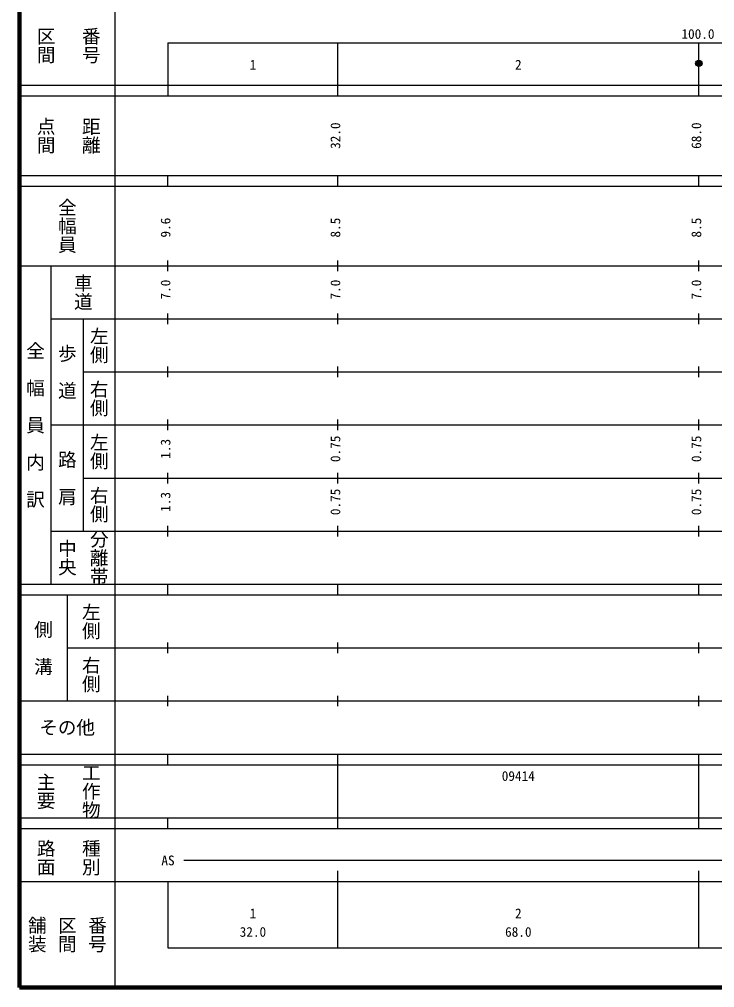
# Model space of a CAD drawing. Units: millimetres on the paper, enlarged 1000 times. Extents: x 40000 to 680000, y 20000 to 380000.
# Drawn here: x 40000 to 170982, y 20000 to 202409 of the extents above; entities that cross this region are included whole.
import ezdxf
from ezdxf.enums import TextEntityAlignment as Align

# ---------------------------------------------------------------- set-up
doc = ezdxf.new("R2010")
doc.units = ezdxf.units.MM
doc.header["$LTSCALE"] = 1000
doc.header["$PDMODE"] = 32
doc.header["$PDSIZE"] = 500
doc.layers.add('M-TTL', color=2, linetype='Continuous', lineweight=140)
doc.layers.add('M-TTL-BAND', color=7, linetype='Continuous', lineweight=25)
doc.styles.add('@ＭＳ ゴシック', font='')
doc.styles.add('ＭＳ ゴシック', font='')
doc.styles.get('@ＭＳ ゴシック').set_extended_font_data('@MS Gothic')
doc.styles.get('ＭＳ ゴシック').set_extended_font_data('MS Gothic')

msp = doc.modelspace()

# ---------------------------------------------------------------- linework, layer by layer
at = {"layer": 'M-TTL'}
for p, q in [((40000, 380000), (40000, 20000)), ((40000, 20000), (680000, 20000))]:
    msp.add_line(p, q, dxfattribs=at)
at = {"layer": 'M-TTL-BAND'}
for p, q in [((58000, 370000), (58000, 20000)), ((68000, 198000), (579000, 198000)), ((68000, 198000), (68000, 188000)), ((100000, 188000), (100000, 198000)), ((168000, 188000), (168000, 198000)), ((40000, 190000), (579000, 190000)), ((40000, 188000), (579000, 188000)), ((40000, 173000), (579000, 173000)), ((68000, 171000), (68000, 173000)), ((100000, 171000), (100000, 173000)), ((168000, 171000), (168000, 173000)), ((40000, 171000), (579000, 171000)), ((68000, 155000), (68000, 157000)), ((100000, 155000), (100000, 157000)), ((168000, 155000), (168000, 157000)), ((40000, 156000), (579000, 156000)), ((46000, 96000), (46000, 156000)), ((46000, 146000), (579000, 146000)), ((52000, 146000), (52000, 106000)), ((68000, 145000), (68000, 147000)), ((100000, 145000), (100000, 147000)), ((168000, 145000), (168000, 147000)), ((68000, 135000), (68000, 137000)), ((100000, 135000), (100000, 137000)), ((168000, 135000), (168000, 137000)), ((52000, 136000), (579000, 136000)), ((46000, 126000), (579000, 126000)), ((68000, 125000), (68000, 127000)), ((100000, 125000), (100000, 127000)), ((168000, 125000), (168000, 127000)), ((68000, 115000), (68000, 117000)), ((100000, 115000), (100000, 117000)), ((168000, 115000), (168000, 117000)), ((52000, 116000), (579000, 116000)), ((46000, 106000), (579000, 106000)), ((68000, 105000), (68000, 107000)), ((100000, 105000), (100000, 107000)), ((168000, 105000), (168000, 107000)), ((40000, 96000), (579000, 96000)), ((68000, 94000), (68000, 96000)), ((100000, 94000), (100000, 96000)), ((168000, 94000), (168000, 96000)), ((40000, 94000), (579000, 94000)), ((49000, 94000), (49000, 74000)), ((49000, 84000), (579000, 84000)), ((68000, 83000), (68000, 85000)), ((100000, 83000), (100000, 85000)), ((168000, 83000), (168000, 85000)), ((68000, 73000), (68000, 75000)), ((100000, 73000), (100000, 75000)), ((168000, 73000), (168000, 75000)), ((40000, 74000), (579000, 74000)), ((40000, 64000), (579000, 64000)), ((68000, 62000), (68000, 64000)), ((100000, 62000), (100000, 64000)), ((168000, 62000), (168000, 64000)), ((40000, 62000), (579000, 62000)), ((100000, 52000), (100000, 62000)), ((168000, 52000), (168000, 62000)), ((40000, 52000), (579000, 52000)), ((68000, 50000), (68000, 52000)), ((100000, 50000), (100000, 52000)), ((168000, 50000), (168000, 52000)), ((40000, 50000), (579000, 50000)), ((71000, 44000), (565000, 44000)), ((100000, 27500), (100000, 42000)), ((168000, 27500), (168000, 42000)), ((40000, 40000), (579000, 40000)), ((68000, 40000), (68000, 27500)), ((68000, 27500), (579000, 27500))]:
    msp.add_line(p, q, dxfattribs=at)
for radius in [600, 480, 360, 240, 120, 20]:
    msp.add_circle((168007, 194131), radius, dxfattribs=at)
msp.add_point((168007, 194131), dxfattribs=at)

# ---------------------------------------------------------------- texts
at = {"layer": 'M-TTL-BAND', "style": '@ＭＳ ゴシック'}
for s, p in [('番号', (53500, 197500)), ('区間', (45000, 197500)), ('点間', (45000, 180500)), ('距離', (53500, 180500)), ('全幅員', (49000, 163500)), ('車道', (52000, 151000)), ('左側', (55000, 141000)), ('全\u3000幅\u3000員\u3000内\u3000訳', (43000, 126000)), ('歩\u3000道', (49000, 136000)), ('右側', (55000, 131000)), ('左側', (55000, 121000)), ('路\u3000肩', (49000, 116000)), ('右側', (55000, 111000)), ('分離帯', (55000, 101000)), ('中央', (49000, 101000)), ('左側', (53500, 89000)), ('側\u3000溝', (44500, 84000)), ('右側', (53500, 79000)), ('主要', (45000, 57000)), ('工作物', (53500, 57000)), ('路面', (45000, 44500)), ('種別', (53500, 44500)), ('舗装', (43333, 30000)), ('区間', (49000, 30000)), ('番号', (54667, 30000))]:
    msp.add_text(s, height=2566, rotation=270, dxfattribs=at).set_placement(p, align=Align.MIDDLE_CENTER)
at = {"layer": 'M-TTL-BAND', "style": 'ＭＳ ゴシック'}
for s, p in [('100.0', (167844, 198195)), ('1', (84000, 192405)), ('2', (134000, 192405)), ('AS', (68000, 42500)), ('1', (84000, 32523)), ('2', (134000, 32523)), ('32.0', (84000, 29033)), ('68.0', (134000, 29033))]:
    msp.add_text(s, height=1833, dxfattribs=at).set_placement(p, align=Align.BOTTOM_CENTER)
for s, p in [('32.0', (101000, 180500)), ('68.0', (169000, 180500)), ('9.6', (69000, 163174)), ('8.5', (101000, 163174)), ('8.5', (169000, 163174)), ('7.0', (69000, 151500)), ('7.0', (101000, 151500)), ('7.0', (169000, 151500)), ('1.3', (69000, 121500)), ('0.75', (101000, 121500)), ('0.75', (169000, 121500)), ('1.3', (69000, 111500)), ('0.75', (101000, 111500)), ('0.75', (169000, 111500))]:
    msp.add_text(s, height=1833, rotation=90, dxfattribs=at).set_placement(p, align=Align.BOTTOM_CENTER)
msp.add_text('その他', height=2566, dxfattribs=at).set_placement((49000, 69000), align=Align.MIDDLE_CENTER)
msp.add_text('09414', height=1833, dxfattribs=at).set_placement((130875, 58405), align=Align.BOTTOM_LEFT)

doc.saveas('drawing.dxf')
